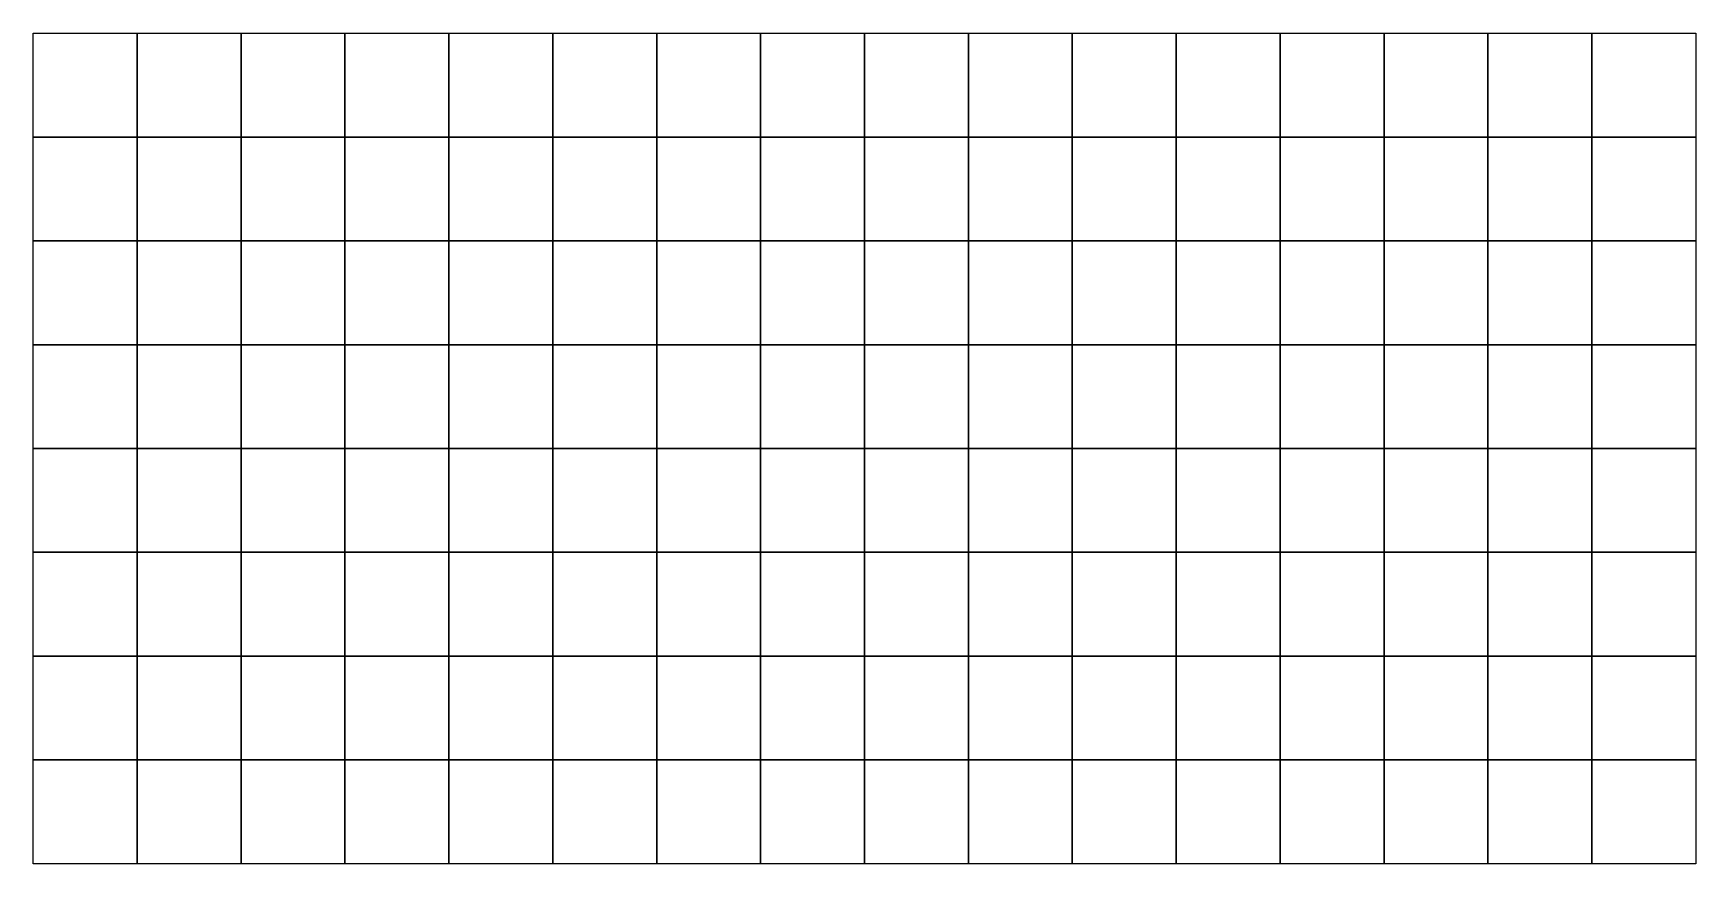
# Model space of a CAD drawing. Extents: x 0 to 780, y -350 to 670.
# Drawn here: x 460 to 468, y 426.5 to 430.5 of the extents above; entities that cross this region are included whole.
import ezdxf

# ---------------------------------------------------------------- set-up
doc = ezdxf.new("R2010")
doc.units = 0
for name, color, linetype in [('layer000', 1, 'CONTINUOUS'), ('layer001', 2, 'CONTINUOUS'), ('layer002', 3, 'CONTINUOUS'), ('layer003', 4, 'CONTINUOUS'), ('layer004', 5, 'CONTINUOUS'), ('layer005', 6, 'CONTINUOUS'), ('layer006', 7, 'CONTINUOUS'), ('layer007', 8, 'CONTINUOUS'), ('layer008', 9, 'CONTINUOUS'), ('layer009', 10, 'CONTINUOUS'), ('layer010', 11, 'CONTINUOUS'), ('layer011', 12, 'CONTINUOUS'), ('layer012', 13, 'CONTINUOUS'), ('layer013', 14, 'CONTINUOUS'), ('layer014', 15, 'CONTINUOUS'), ('layer015', 16, 'CONTINUOUS'), ('layer016', 17, 'CONTINUOUS'), ('layer017', 18, 'CONTINUOUS'), ('layer018', 19, 'CONTINUOUS'), ('layer019', 20, 'CONTINUOUS'), ('layer020', 21, 'CONTINUOUS'), ('layer021', 22, 'CONTINUOUS'), ('layer022', 23, 'CONTINUOUS'), ('layer023', 24, 'CONTINUOUS'), ('layer024', 25, 'CONTINUOUS'), ('layer025', 26, 'CONTINUOUS'), ('layer026', 27, 'CONTINUOUS'), ('layer027', 28, 'CONTINUOUS'), ('layer028', 29, 'CONTINUOUS'), ('layer029', 30, 'CONTINUOUS'), ('layer030', 31, 'CONTINUOUS'), ('layer031', 32, 'CONTINUOUS'), ('layer032', 33, 'CONTINUOUS'), ('layer033', 34, 'CONTINUOUS'), ('layer034', 35, 'CONTINUOUS'), ('layer035', 36, 'CONTINUOUS'), ('layer036', 37, 'CONTINUOUS'), ('layer037', 38, 'CONTINUOUS'), ('layer038', 39, 'CONTINUOUS'), ('layer039', 40, 'CONTINUOUS'), ('layer040', 41, 'CONTINUOUS'), ('layer041', 42, 'CONTINUOUS'), ('layer042', 43, 'CONTINUOUS'), ('layer043', 44, 'CONTINUOUS'), ('layer044', 45, 'CONTINUOUS'), ('layer045', 46, 'CONTINUOUS'), ('layer046', 47, 'CONTINUOUS'), ('layer047', 48, 'CONTINUOUS'), ('layer048', 49, 'CONTINUOUS'), ('layer049', 50, 'CONTINUOUS'), ('layer050', 51, 'CONTINUOUS'), ('layer051', 52, 'CONTINUOUS'), ('layer052', 53, 'CONTINUOUS'), ('layer053', 54, 'CONTINUOUS'), ('layer054', 55, 'CONTINUOUS'), ('layer055', 56, 'CONTINUOUS'), ('layer056', 57, 'CONTINUOUS'), ('layer057', 58, 'CONTINUOUS'), ('layer058', 59, 'CONTINUOUS'), ('layer059', 60, 'CONTINUOUS'), ('layer060', 61, 'CONTINUOUS'), ('layer061', 62, 'CONTINUOUS'), ('layer062', 63, 'CONTINUOUS'), ('layer063', 64, 'CONTINUOUS'), ('layer064', 65, 'CONTINUOUS'), ('layer065', 66, 'CONTINUOUS'), ('layer066', 67, 'CONTINUOUS'), ('layer067', 68, 'CONTINUOUS'), ('layer068', 69, 'CONTINUOUS'), ('layer069', 70, 'CONTINUOUS'), ('layer070', 71, 'CONTINUOUS'), ('layer071', 72, 'CONTINUOUS'), ('layer072', 73, 'CONTINUOUS'), ('layer073', 74, 'CONTINUOUS'), ('layer074', 75, 'CONTINUOUS'), ('layer075', 76, 'CONTINUOUS'), ('layer076', 77, 'CONTINUOUS'), ('layer077', 78, 'CONTINUOUS'), ('layer078', 79, 'CONTINUOUS'), ('layer079', 80, 'CONTINUOUS'), ('layer080', 81, 'CONTINUOUS'), ('layer081', 82, 'CONTINUOUS'), ('layer082', 83, 'CONTINUOUS'), ('layer083', 84, 'CONTINUOUS'), ('layer084', 85, 'CONTINUOUS'), ('layer085', 86, 'CONTINUOUS'), ('layer086', 87, 'CONTINUOUS'), ('layer087', 88, 'CONTINUOUS'), ('layer088', 89, 'CONTINUOUS'), ('layer089', 90, 'CONTINUOUS'), ('layer090', 91, 'CONTINUOUS'), ('layer091', 92, 'CONTINUOUS'), ('layer092', 93, 'CONTINUOUS'), ('layer093', 94, 'CONTINUOUS'), ('layer094', 95, 'CONTINUOUS'), ('layer095', 96, 'CONTINUOUS'), ('layer096', 97, 'CONTINUOUS'), ('layer097', 98, 'CONTINUOUS'), ('layer098', 99, 'CONTINUOUS'), ('layer099', 100, 'CONTINUOUS'), ('layer100', 101, 'CONTINUOUS'), ('layer101', 102, 'CONTINUOUS'), ('layer102', 103, 'CONTINUOUS'), ('layer103', 104, 'CONTINUOUS'), ('layer104', 105, 'CONTINUOUS'), ('layer105', 106, 'CONTINUOUS'), ('layer106', 107, 'CONTINUOUS'), ('layer107', 108, 'CONTINUOUS'), ('layer108', 109, 'CONTINUOUS'), ('layer109', 110, 'CONTINUOUS'), ('layer110', 111, 'CONTINUOUS'), ('layer111', 112, 'CONTINUOUS'), ('layer112', 113, 'CONTINUOUS'), ('layer113', 114, 'CONTINUOUS'), ('layer114', 115, 'CONTINUOUS'), ('layer115', 116, 'CONTINUOUS'), ('layer116', 117, 'CONTINUOUS'), ('layer117', 118, 'CONTINUOUS'), ('layer118', 119, 'CONTINUOUS'), ('layer119', 120, 'CONTINUOUS'), ('layer120', 121, 'CONTINUOUS'), ('layer121', 122, 'CONTINUOUS'), ('layer122', 123, 'CONTINUOUS'), ('layer123', 124, 'CONTINUOUS'), ('layer124', 125, 'CONTINUOUS'), ('layer125', 126, 'CONTINUOUS'), ('layer126', 127, 'CONTINUOUS'), ('layer127', 128, 'CONTINUOUS')]:
    doc.layers.add(name, color=color, linetype=linetype)

# ---------------------------------------------------------------- blocks, each defined once
blk = doc.blocks.new('gs_matrix_1um')
at = {"layer": 'layer000'}
blk.add_lwpolyline([(460, 430), (460, 430.5), (460.5, 430.5), (460.5, 430)], close=True, dxfattribs=at)
at = {"layer": 'layer001'}
blk.add_lwpolyline([(460.5, 430), (460.5, 430.5), (461, 430.5), (461, 430)], close=True, dxfattribs=at)
at = {"layer": 'layer002'}
blk.add_lwpolyline([(461, 430), (461, 430.5), (461.5, 430.5), (461.5, 430)], close=True, dxfattribs=at)
at = {"layer": 'layer003'}
blk.add_lwpolyline([(461.5, 430), (461.5, 430.5), (462, 430.5), (462, 430)], close=True, dxfattribs=at)
at = {"layer": 'layer004'}
blk.add_lwpolyline([(462, 430), (462, 430.5), (462.5, 430.5), (462.5, 430)], close=True, dxfattribs=at)
at = {"layer": 'layer005'}
blk.add_lwpolyline([(462.5, 430), (462.5, 430.5), (463, 430.5), (463, 430)], close=True, dxfattribs=at)
at = {"layer": 'layer006'}
blk.add_lwpolyline([(463, 430), (463, 430.5), (463.5, 430.5), (463.5, 430)], close=True, dxfattribs=at)
at = {"layer": 'layer007'}
blk.add_lwpolyline([(463.5, 430), (463.5, 430.5), (464, 430.5), (464, 430)], close=True, dxfattribs=at)
at = {"layer": 'layer008'}
blk.add_lwpolyline([(464, 430), (464, 430.5), (464.5, 430.5), (464.5, 430)], close=True, dxfattribs=at)
at = {"layer": 'layer009'}
blk.add_lwpolyline([(464.5, 430), (464.5, 430.5), (465, 430.5), (465, 430)], close=True, dxfattribs=at)
at = {"layer": 'layer010'}
blk.add_lwpolyline([(465, 430), (465, 430.5), (465.5, 430.5), (465.5, 430)], close=True, dxfattribs=at)
at = {"layer": 'layer011'}
blk.add_lwpolyline([(465.5, 430), (465.5, 430.5), (466, 430.5), (466, 430)], close=True, dxfattribs=at)
at = {"layer": 'layer012'}
blk.add_lwpolyline([(466, 430), (466, 430.5), (466.5, 430.5), (466.5, 430)], close=True, dxfattribs=at)
at = {"layer": 'layer013'}
blk.add_lwpolyline([(466.5, 430), (466.5, 430.5), (467, 430.5), (467, 430)], close=True, dxfattribs=at)
at = {"layer": 'layer014'}
blk.add_lwpolyline([(467, 430), (467, 430.5), (467.5, 430.5), (467.5, 430)], close=True, dxfattribs=at)
at = {"layer": 'layer015'}
blk.add_lwpolyline([(467.5, 430), (467.5, 430.5), (468, 430.5), (468, 430)], close=True, dxfattribs=at)
at = {"layer": 'layer016'}
blk.add_lwpolyline([(460, 429.5), (460, 430), (460.5, 430), (460.5, 429.5)], close=True, dxfattribs=at)
at = {"layer": 'layer017'}
blk.add_lwpolyline([(460.5, 429.5), (460.5, 430), (461, 430), (461, 429.5)], close=True, dxfattribs=at)
at = {"layer": 'layer018'}
blk.add_lwpolyline([(461, 429.5), (461, 430), (461.5, 430), (461.5, 429.5)], close=True, dxfattribs=at)
at = {"layer": 'layer019'}
blk.add_lwpolyline([(461.5, 429.5), (461.5, 430), (462, 430), (462, 429.5)], close=True, dxfattribs=at)
at = {"layer": 'layer020'}
blk.add_lwpolyline([(462, 429.5), (462, 430), (462.5, 430), (462.5, 429.5)], close=True, dxfattribs=at)
at = {"layer": 'layer021'}
blk.add_lwpolyline([(462.5, 429.5), (462.5, 430), (463, 430), (463, 429.5)], close=True, dxfattribs=at)
at = {"layer": 'layer022'}
blk.add_lwpolyline([(463, 429.5), (463, 430), (463.5, 430), (463.5, 429.5)], close=True, dxfattribs=at)
at = {"layer": 'layer023'}
blk.add_lwpolyline([(463.5, 429.5), (463.5, 430), (464, 430), (464, 429.5)], close=True, dxfattribs=at)
at = {"layer": 'layer024'}
blk.add_lwpolyline([(464, 429.5), (464, 430), (464.5, 430), (464.5, 429.5)], close=True, dxfattribs=at)
at = {"layer": 'layer025'}
blk.add_lwpolyline([(464.5, 429.5), (464.5, 430), (465, 430), (465, 429.5)], close=True, dxfattribs=at)
at = {"layer": 'layer026'}
blk.add_lwpolyline([(465, 429.5), (465, 430), (465.5, 430), (465.5, 429.5)], close=True, dxfattribs=at)
at = {"layer": 'layer027'}
blk.add_lwpolyline([(465.5, 429.5), (465.5, 430), (466, 430), (466, 429.5)], close=True, dxfattribs=at)
at = {"layer": 'layer028'}
blk.add_lwpolyline([(466, 429.5), (466, 430), (466.5, 430), (466.5, 429.5)], close=True, dxfattribs=at)
at = {"layer": 'layer029'}
blk.add_lwpolyline([(466.5, 429.5), (466.5, 430), (467, 430), (467, 429.5)], close=True, dxfattribs=at)
at = {"layer": 'layer030'}
blk.add_lwpolyline([(467, 429.5), (467, 430), (467.5, 430), (467.5, 429.5)], close=True, dxfattribs=at)
at = {"layer": 'layer031'}
blk.add_lwpolyline([(467.5, 429.5), (467.5, 430), (468, 430), (468, 429.5)], close=True, dxfattribs=at)
at = {"layer": 'layer032'}
blk.add_lwpolyline([(460, 429), (460, 429.5), (460.5, 429.5), (460.5, 429)], close=True, dxfattribs=at)
at = {"layer": 'layer033'}
blk.add_lwpolyline([(460.5, 429), (460.5, 429.5), (461, 429.5), (461, 429)], close=True, dxfattribs=at)
at = {"layer": 'layer034'}
blk.add_lwpolyline([(461, 429), (461, 429.5), (461.5, 429.5), (461.5, 429)], close=True, dxfattribs=at)
at = {"layer": 'layer035'}
blk.add_lwpolyline([(461.5, 429), (461.5, 429.5), (462, 429.5), (462, 429)], close=True, dxfattribs=at)
at = {"layer": 'layer036'}
blk.add_lwpolyline([(462, 429), (462, 429.5), (462.5, 429.5), (462.5, 429)], close=True, dxfattribs=at)
at = {"layer": 'layer037'}
blk.add_lwpolyline([(462.5, 429), (462.5, 429.5), (463, 429.5), (463, 429)], close=True, dxfattribs=at)
at = {"layer": 'layer038'}
blk.add_lwpolyline([(463, 429), (463, 429.5), (463.5, 429.5), (463.5, 429)], close=True, dxfattribs=at)
at = {"layer": 'layer039'}
blk.add_lwpolyline([(463.5, 429), (463.5, 429.5), (464, 429.5), (464, 429)], close=True, dxfattribs=at)
at = {"layer": 'layer040'}
blk.add_lwpolyline([(464, 429), (464, 429.5), (464.5, 429.5), (464.5, 429)], close=True, dxfattribs=at)
at = {"layer": 'layer041'}
blk.add_lwpolyline([(464.5, 429), (464.5, 429.5), (465, 429.5), (465, 429)], close=True, dxfattribs=at)
at = {"layer": 'layer042'}
blk.add_lwpolyline([(465, 429), (465, 429.5), (465.5, 429.5), (465.5, 429)], close=True, dxfattribs=at)
at = {"layer": 'layer043'}
blk.add_lwpolyline([(465.5, 429), (465.5, 429.5), (466, 429.5), (466, 429)], close=True, dxfattribs=at)
at = {"layer": 'layer044'}
blk.add_lwpolyline([(466, 429), (466, 429.5), (466.5, 429.5), (466.5, 429)], close=True, dxfattribs=at)
at = {"layer": 'layer045'}
blk.add_lwpolyline([(466.5, 429), (466.5, 429.5), (467, 429.5), (467, 429)], close=True, dxfattribs=at)
at = {"layer": 'layer046'}
blk.add_lwpolyline([(467, 429), (467, 429.5), (467.5, 429.5), (467.5, 429)], close=True, dxfattribs=at)
at = {"layer": 'layer047'}
blk.add_lwpolyline([(467.5, 429), (467.5, 429.5), (468, 429.5), (468, 429)], close=True, dxfattribs=at)
at = {"layer": 'layer048'}
blk.add_lwpolyline([(460, 428.5), (460, 429), (460.5, 429), (460.5, 428.5)], close=True, dxfattribs=at)
at = {"layer": 'layer049'}
blk.add_lwpolyline([(460.5, 428.5), (460.5, 429), (461, 429), (461, 428.5)], close=True, dxfattribs=at)
at = {"layer": 'layer050'}
blk.add_lwpolyline([(461, 428.5), (461, 429), (461.5, 429), (461.5, 428.5)], close=True, dxfattribs=at)
at = {"layer": 'layer051'}
blk.add_lwpolyline([(461.5, 428.5), (461.5, 429), (462, 429), (462, 428.5)], close=True, dxfattribs=at)
at = {"layer": 'layer052'}
blk.add_lwpolyline([(462, 428.5), (462, 429), (462.5, 429), (462.5, 428.5)], close=True, dxfattribs=at)
at = {"layer": 'layer053'}
blk.add_lwpolyline([(462.5, 428.5), (462.5, 429), (463, 429), (463, 428.5)], close=True, dxfattribs=at)
at = {"layer": 'layer054'}
blk.add_lwpolyline([(463, 428.5), (463, 429), (463.5, 429), (463.5, 428.5)], close=True, dxfattribs=at)
at = {"layer": 'layer055'}
blk.add_lwpolyline([(463.5, 428.5), (463.5, 429), (464, 429), (464, 428.5)], close=True, dxfattribs=at)
at = {"layer": 'layer056'}
blk.add_lwpolyline([(464, 428.5), (464, 429), (464.5, 429), (464.5, 428.5)], close=True, dxfattribs=at)
at = {"layer": 'layer057'}
blk.add_lwpolyline([(464.5, 428.5), (464.5, 429), (465, 429), (465, 428.5)], close=True, dxfattribs=at)
at = {"layer": 'layer058'}
blk.add_lwpolyline([(465, 428.5), (465, 429), (465.5, 429), (465.5, 428.5)], close=True, dxfattribs=at)
at = {"layer": 'layer059'}
blk.add_lwpolyline([(465.5, 428.5), (465.5, 429), (466, 429), (466, 428.5)], close=True, dxfattribs=at)
at = {"layer": 'layer060'}
blk.add_lwpolyline([(466, 428.5), (466, 429), (466.5, 429), (466.5, 428.5)], close=True, dxfattribs=at)
at = {"layer": 'layer061'}
blk.add_lwpolyline([(466.5, 428.5), (466.5, 429), (467, 429), (467, 428.5)], close=True, dxfattribs=at)
at = {"layer": 'layer062'}
blk.add_lwpolyline([(467, 428.5), (467, 429), (467.5, 429), (467.5, 428.5)], close=True, dxfattribs=at)
at = {"layer": 'layer063'}
blk.add_lwpolyline([(467.5, 428.5), (467.5, 429), (468, 429), (468, 428.5)], close=True, dxfattribs=at)
at = {"layer": 'layer064'}
blk.add_lwpolyline([(460, 428), (460, 428.5), (460.5, 428.5), (460.5, 428)], close=True, dxfattribs=at)
at = {"layer": 'layer065'}
blk.add_lwpolyline([(460.5, 428), (460.5, 428.5), (461, 428.5), (461, 428)], close=True, dxfattribs=at)
at = {"layer": 'layer066'}
blk.add_lwpolyline([(461, 428), (461, 428.5), (461.5, 428.5), (461.5, 428)], close=True, dxfattribs=at)
at = {"layer": 'layer067'}
blk.add_lwpolyline([(461.5, 428), (461.5, 428.5), (462, 428.5), (462, 428)], close=True, dxfattribs=at)
at = {"layer": 'layer068'}
blk.add_lwpolyline([(462, 428), (462, 428.5), (462.5, 428.5), (462.5, 428)], close=True, dxfattribs=at)
at = {"layer": 'layer069'}
blk.add_lwpolyline([(462.5, 428), (462.5, 428.5), (463, 428.5), (463, 428)], close=True, dxfattribs=at)
at = {"layer": 'layer070'}
blk.add_lwpolyline([(463, 428), (463, 428.5), (463.5, 428.5), (463.5, 428)], close=True, dxfattribs=at)
at = {"layer": 'layer071'}
blk.add_lwpolyline([(463.5, 428), (463.5, 428.5), (464, 428.5), (464, 428)], close=True, dxfattribs=at)
at = {"layer": 'layer072'}
blk.add_lwpolyline([(464, 428), (464, 428.5), (464.5, 428.5), (464.5, 428)], close=True, dxfattribs=at)
at = {"layer": 'layer073'}
blk.add_lwpolyline([(464.5, 428), (464.5, 428.5), (465, 428.5), (465, 428)], close=True, dxfattribs=at)
at = {"layer": 'layer074'}
blk.add_lwpolyline([(465, 428), (465, 428.5), (465.5, 428.5), (465.5, 428)], close=True, dxfattribs=at)
at = {"layer": 'layer075'}
blk.add_lwpolyline([(465.5, 428), (465.5, 428.5), (466, 428.5), (466, 428)], close=True, dxfattribs=at)
at = {"layer": 'layer076'}
blk.add_lwpolyline([(466, 428), (466, 428.5), (466.5, 428.5), (466.5, 428)], close=True, dxfattribs=at)
at = {"layer": 'layer077'}
blk.add_lwpolyline([(466.5, 428), (466.5, 428.5), (467, 428.5), (467, 428)], close=True, dxfattribs=at)
at = {"layer": 'layer078'}
blk.add_lwpolyline([(467, 428), (467, 428.5), (467.5, 428.5), (467.5, 428)], close=True, dxfattribs=at)
at = {"layer": 'layer079'}
blk.add_lwpolyline([(467.5, 428), (467.5, 428.5), (468, 428.5), (468, 428)], close=True, dxfattribs=at)
at = {"layer": 'layer080'}
blk.add_lwpolyline([(460, 427.5), (460, 428), (460.5, 428), (460.5, 427.5)], close=True, dxfattribs=at)
at = {"layer": 'layer081'}
blk.add_lwpolyline([(460.5, 427.5), (460.5, 428), (461, 428), (461, 427.5)], close=True, dxfattribs=at)
at = {"layer": 'layer082'}
blk.add_lwpolyline([(461, 427.5), (461, 428), (461.5, 428), (461.5, 427.5)], close=True, dxfattribs=at)
at = {"layer": 'layer083'}
blk.add_lwpolyline([(461.5, 427.5), (461.5, 428), (462, 428), (462, 427.5)], close=True, dxfattribs=at)
at = {"layer": 'layer084'}
blk.add_lwpolyline([(462, 427.5), (462, 428), (462.5, 428), (462.5, 427.5)], close=True, dxfattribs=at)
at = {"layer": 'layer085'}
blk.add_lwpolyline([(462.5, 427.5), (462.5, 428), (463, 428), (463, 427.5)], close=True, dxfattribs=at)
at = {"layer": 'layer086'}
blk.add_lwpolyline([(463, 427.5), (463, 428), (463.5, 428), (463.5, 427.5)], close=True, dxfattribs=at)
at = {"layer": 'layer087'}
blk.add_lwpolyline([(463.5, 427.5), (463.5, 428), (464, 428), (464, 427.5)], close=True, dxfattribs=at)
at = {"layer": 'layer088'}
blk.add_lwpolyline([(464, 427.5), (464, 428), (464.5, 428), (464.5, 427.5)], close=True, dxfattribs=at)
at = {"layer": 'layer089'}
blk.add_lwpolyline([(464.5, 427.5), (464.5, 428), (465, 428), (465, 427.5)], close=True, dxfattribs=at)
at = {"layer": 'layer090'}
blk.add_lwpolyline([(465, 427.5), (465, 428), (465.5, 428), (465.5, 427.5)], close=True, dxfattribs=at)
at = {"layer": 'layer091'}
blk.add_lwpolyline([(465.5, 427.5), (465.5, 428), (466, 428), (466, 427.5)], close=True, dxfattribs=at)
at = {"layer": 'layer092'}
blk.add_lwpolyline([(466, 427.5), (466, 428), (466.5, 428), (466.5, 427.5)], close=True, dxfattribs=at)
at = {"layer": 'layer093'}
blk.add_lwpolyline([(466.5, 427.5), (466.5, 428), (467, 428), (467, 427.5)], close=True, dxfattribs=at)
at = {"layer": 'layer094'}
blk.add_lwpolyline([(467, 427.5), (467, 428), (467.5, 428), (467.5, 427.5)], close=True, dxfattribs=at)
at = {"layer": 'layer095'}
blk.add_lwpolyline([(467.5, 427.5), (467.5, 428), (468, 428), (468, 427.5)], close=True, dxfattribs=at)
at = {"layer": 'layer096'}
blk.add_lwpolyline([(460, 427), (460, 427.5), (460.5, 427.5), (460.5, 427)], close=True, dxfattribs=at)
at = {"layer": 'layer097'}
blk.add_lwpolyline([(460.5, 427), (460.5, 427.5), (461, 427.5), (461, 427)], close=True, dxfattribs=at)
at = {"layer": 'layer098'}
blk.add_lwpolyline([(461, 427), (461, 427.5), (461.5, 427.5), (461.5, 427)], close=True, dxfattribs=at)
at = {"layer": 'layer099'}
blk.add_lwpolyline([(461.5, 427), (461.5, 427.5), (462, 427.5), (462, 427)], close=True, dxfattribs=at)
at = {"layer": 'layer100'}
blk.add_lwpolyline([(462, 427), (462, 427.5), (462.5, 427.5), (462.5, 427)], close=True, dxfattribs=at)
at = {"layer": 'layer101'}
blk.add_lwpolyline([(462.5, 427), (462.5, 427.5), (463, 427.5), (463, 427)], close=True, dxfattribs=at)
at = {"layer": 'layer102'}
blk.add_lwpolyline([(463, 427), (463, 427.5), (463.5, 427.5), (463.5, 427)], close=True, dxfattribs=at)
at = {"layer": 'layer103'}
blk.add_lwpolyline([(463.5, 427), (463.5, 427.5), (464, 427.5), (464, 427)], close=True, dxfattribs=at)
at = {"layer": 'layer104'}
blk.add_lwpolyline([(464, 427), (464, 427.5), (464.5, 427.5), (464.5, 427)], close=True, dxfattribs=at)
at = {"layer": 'layer105'}
blk.add_lwpolyline([(464.5, 427), (464.5, 427.5), (465, 427.5), (465, 427)], close=True, dxfattribs=at)
at = {"layer": 'layer106'}
blk.add_lwpolyline([(465, 427), (465, 427.5), (465.5, 427.5), (465.5, 427)], close=True, dxfattribs=at)
at = {"layer": 'layer107'}
blk.add_lwpolyline([(465.5, 427), (465.5, 427.5), (466, 427.5), (466, 427)], close=True, dxfattribs=at)
at = {"layer": 'layer108'}
blk.add_lwpolyline([(466, 427), (466, 427.5), (466.5, 427.5), (466.5, 427)], close=True, dxfattribs=at)
at = {"layer": 'layer109'}
blk.add_lwpolyline([(466.5, 427), (466.5, 427.5), (467, 427.5), (467, 427)], close=True, dxfattribs=at)
at = {"layer": 'layer110'}
blk.add_lwpolyline([(467, 427), (467, 427.5), (467.5, 427.5), (467.5, 427)], close=True, dxfattribs=at)
at = {"layer": 'layer111'}
blk.add_lwpolyline([(467.5, 427), (467.5, 427.5), (468, 427.5), (468, 427)], close=True, dxfattribs=at)
at = {"layer": 'layer112'}
blk.add_lwpolyline([(460, 426.5), (460, 427), (460.5, 427), (460.5, 426.5)], close=True, dxfattribs=at)
at = {"layer": 'layer113'}
blk.add_lwpolyline([(460.5, 426.5), (460.5, 427), (461, 427), (461, 426.5)], close=True, dxfattribs=at)
at = {"layer": 'layer114'}
blk.add_lwpolyline([(461, 426.5), (461, 427), (461.5, 427), (461.5, 426.5)], close=True, dxfattribs=at)
at = {"layer": 'layer115'}
blk.add_lwpolyline([(461.5, 426.5), (461.5, 427), (462, 427), (462, 426.5)], close=True, dxfattribs=at)
at = {"layer": 'layer116'}
blk.add_lwpolyline([(462, 426.5), (462, 427), (462.5, 427), (462.5, 426.5)], close=True, dxfattribs=at)
at = {"layer": 'layer117'}
blk.add_lwpolyline([(462.5, 426.5), (462.5, 427), (463, 427), (463, 426.5)], close=True, dxfattribs=at)
at = {"layer": 'layer118'}
blk.add_lwpolyline([(463, 426.5), (463, 427), (463.5, 427), (463.5, 426.5)], close=True, dxfattribs=at)
at = {"layer": 'layer119'}
blk.add_lwpolyline([(463.5, 426.5), (463.5, 427), (464, 427), (464, 426.5)], close=True, dxfattribs=at)
at = {"layer": 'layer120'}
blk.add_lwpolyline([(464, 426.5), (464, 427), (464.5, 427), (464.5, 426.5)], close=True, dxfattribs=at)
at = {"layer": 'layer121'}
blk.add_lwpolyline([(464.5, 426.5), (464.5, 427), (465, 427), (465, 426.5)], close=True, dxfattribs=at)
at = {"layer": 'layer122'}
blk.add_lwpolyline([(465, 426.5), (465, 427), (465.5, 427), (465.5, 426.5)], close=True, dxfattribs=at)
at = {"layer": 'layer123'}
blk.add_lwpolyline([(465.5, 426.5), (465.5, 427), (466, 427), (466, 426.5)], close=True, dxfattribs=at)
at = {"layer": 'layer124'}
blk.add_lwpolyline([(466, 426.5), (466, 427), (466.5, 427), (466.5, 426.5)], close=True, dxfattribs=at)
at = {"layer": 'layer125'}
blk.add_lwpolyline([(466.5, 426.5), (466.5, 427), (467, 427), (467, 426.5)], close=True, dxfattribs=at)
at = {"layer": 'layer126'}
blk.add_lwpolyline([(467, 426.5), (467, 427), (467.5, 427), (467.5, 426.5)], close=True, dxfattribs=at)
at = {"layer": 'layer127'}
blk.add_lwpolyline([(467.5, 426.5), (467.5, 427), (468, 427), (468, 426.5)], close=True, dxfattribs=at)

msp = doc.modelspace()

# ---------------------------------------------------------------- block references
msp.add_blockref('gs_matrix_1um', (0, 0))

doc.saveas('drawing.dxf')
